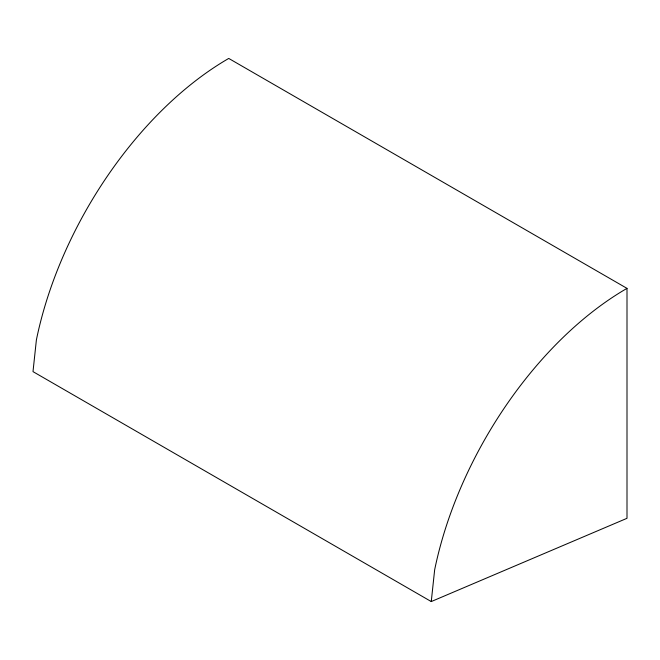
<?xml version="1.0" encoding="UTF-8"?>
<svg xmlns="http://www.w3.org/2000/svg" width="660" height="660" viewBox="0 0 660 660"><rect width="100%" height="100%" fill="white"/><g stroke="black" fill="none" stroke-linecap="round" stroke-linejoin="round"><path stroke-width="0.99" d="M431.26 601.565L434.651 569.844A281.614 162.591 -60 0 1 627 288.37L228.739 58.435A281.614 162.591 -60 0 0 36.391 339.916L33 371.629L431.26 601.565L627 518.306L627 288.37"/></g></svg>
